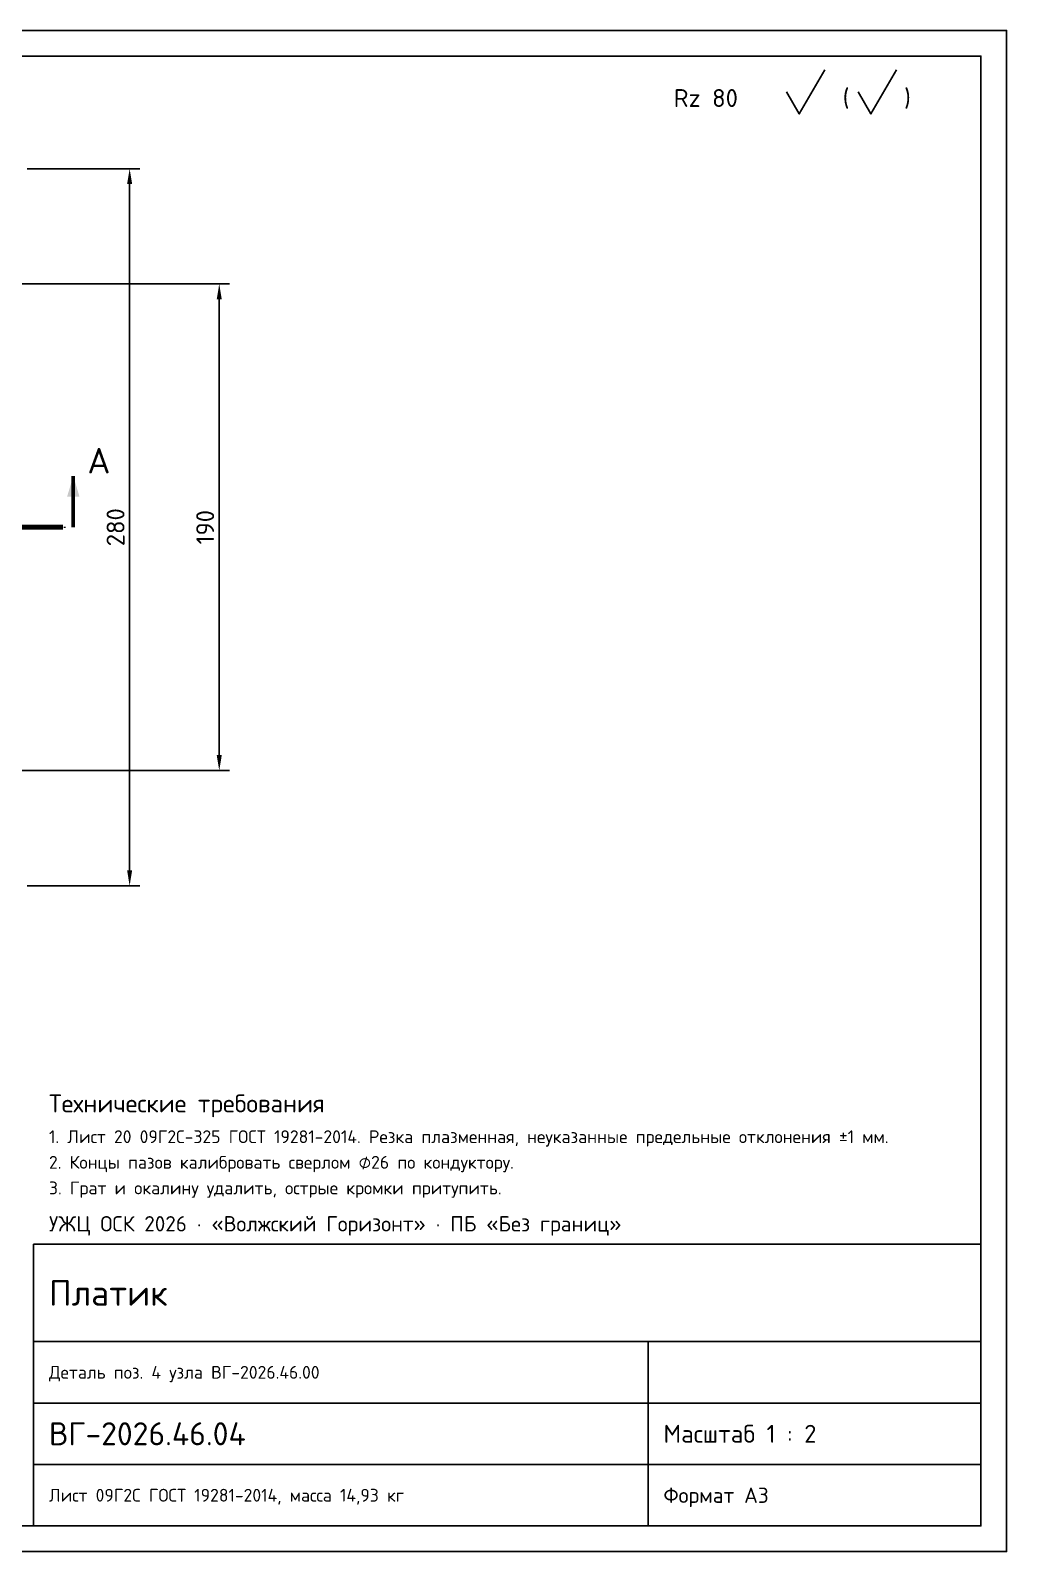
# Model space of a CAD drawing. Header units: millimetres. Extents: x 0 to 840, y 0 to 602.
# Drawn here: x 459 to 840, y 0 to 594 of the extents above; entities that cross this region are included whole.
import ezdxf
from ezdxf.enums import TextEntityAlignment as Align

# ---------------------------------------------------------------- set-up
doc = ezdxf.new("R2010")
doc.units = ezdxf.units.MM
doc.header["$LTSCALE"] = 0.7
doc.linetypes.add('CENTER', pattern=[5.08, 3.175, -0.635, 0.635, -0.635])
for name, color, linetype in [('00_РАМКА', 7, 'Continuous'), ('08_ТЕКСТ', 7, 'Continuous'), ('09_РАЗМЕРЫ', 7, 'Continuous')]:
    doc.layers.add(name, color=color, linetype=linetype)
doc.layers.add('07_ОСИ', color=2, linetype='CENTER', lineweight=18)
doc.layers.add('20_ВИДИМЫЕ', color=7, linetype='Continuous', lineweight=50)
doc.styles.add('ГОСТ', font='isocpeur.ttf')
doc.dimstyles.new('ГОСТ', dxfattribs={"dimscale": 2, "dimtxt": 3.5, "dimasz": 3, "dimexe": 2, "dimexo": 0, "dimgap": 1, "dimtad": 1, "dimdec": 1, "dimtxsty": 'ГОСТ', "dimcen": 2.5, "dimclrd": 7, "dimclre": 7, "dimclrt": 7, "dimazin": 3, "dimtfac": 1, "dimtmove": 0, "dimatfit": 3, "dimarcsym": 0})

msp = doc.modelspace()

# ---------------------------------------------------------------- hatches: boundary and pattern name
at = {"layer": '20_ВИДИМЫЕ'}
msp.add_hatch(color=7, dxfattribs=at).paths.add_polyline_path([(473.1, 412), (475.5, 420), (477.9, 412)])

# ---------------------------------------------------------------- linework, layer by layer
at = {"layer": '00_РАМКА'}
for p, q in [((460, 82), (830, 82)), ((700, 10), (700, 82)), ((460, 58), (830, 58)), ((460, 34), (830, 34))]:
    msp.add_line(p, q, dxfattribs=at)
for points in [[(0, 0), (840, 0), (840, 594), (0, 594)], [(40, 10), (830, 10), (830, 584), (40, 584)], [(460, 10), (830, 10), (830, 120), (460, 120)]]:
    msp.add_lwpolyline(points, close=True, dxfattribs=at)
at = {"layer": '07_ОСИ'}
msp.add_line((67.5, 400), (472.5, 400), dxfattribs=at)
at = {"layer": '09_РАЗМЕРЫ'}
for points in [[(754, 570), (759, 561.4), (769, 578.6)], [(782, 570), (787, 561.4), (797, 578.6)]]:
    msp.add_lwpolyline(points, dxfattribs=at)
at = {"layer": '20_ВИДИМЫЕ'}
msp.add_line((475.5, 400), (475.5, 420), dxfattribs=at)
at = {"layer": '20_ВИДИМЫЕ', "const_width": 2}
msp.add_lwpolyline([(471.5, 400), (451.5, 400)], dxfattribs=at)

# ---------------------------------------------------------------- texts
at = {"layer": '08_ТЕКСТ', "style": 'ГОСТ'}
for s, p in [('Rz 80', (710, 562)), ('(', (776, 562)), (')', (800, 562))]:
    msp.add_text(s, height=7, dxfattribs=at).set_placement(p, align=Align.BOTTOM_LEFT)
msp.add_text('А', height=10, dxfattribs=at).set_placement((485.5, 426), align=Align.MIDDLE_CENTER)
for s, height, p in [('Технические требования', 7, (466, 175)), ('1. Лист 20 09Г2С-325 ГОСТ 19281-2014. Резка плазменная, неуказанные предельные отклонения ±1 мм.', 5, (466, 162)), ('2. Концы пазов калибровать сверлом ⌀26 по кондуктору.', 5, (466, 152)), ('3. Грат и окалину удалить, острые кромки притупить.', 5, (466, 142)), ('УЖЦ ОСК 2026 · «Волжский Горизонт» · ПБ «Без границ»', 6, (466, 128)), ('Платик', 10, (466, 101)), ('Деталь поз. 4 узла ВГ-2026.46.00', 5, (466, 70)), ('ВГ-2026.46.04', 9, (466, 46)), ('Масштаб 1 : 2', 7, (706, 46)), ('Лист 09Г2С ГОСТ 19281-2014, масса 14,93 кг', 5, (466, 22)), ('Формат A3', 6, (706, 22))]:
    msp.add_text(s, height=height, dxfattribs=at).set_placement(p, align=Align.MIDDLE_LEFT)

# ---------------------------------------------------------------- dimensions: what is measured, and where the dimension line sits
at = {"layer": '09_РАЗМЕРЫ'}
for base, p1, p2 in [((497.5, 260), (457.5, 260), (457.5, 540)), ((532.5, 305), (405, 305), (405, 495))]:
    msp.add_linear_dim(base=base, p1=p1, p2=p2, angle=90, dimstyle='ГОСТ', override={"dimtxsty": 'ГОСТ'}, dxfattribs=at).render()

doc.saveas('drawing.dxf')
